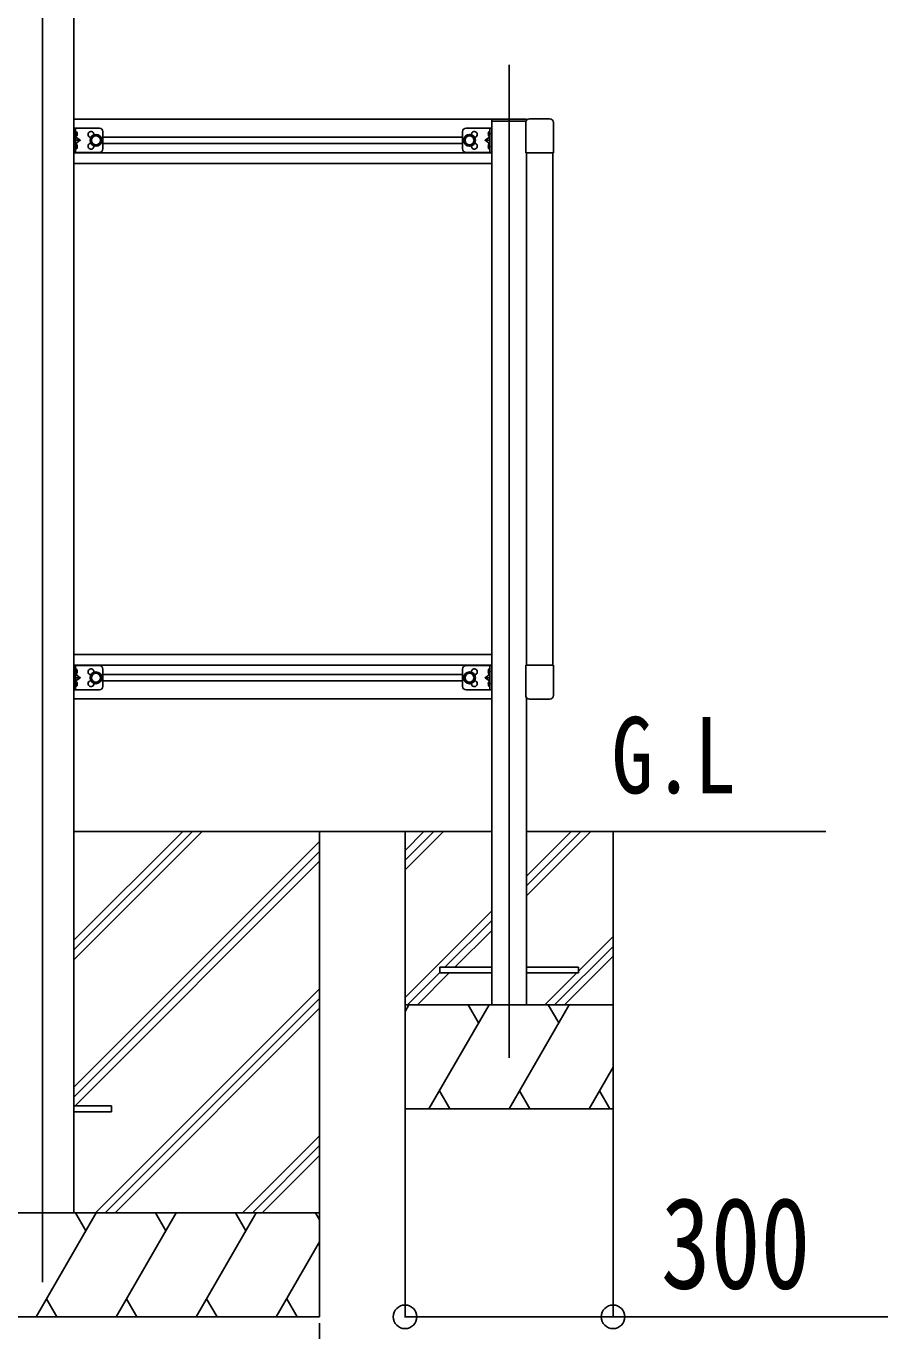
# Model space of a CAD drawing. Units: millimetres, scale not verified. Extents: x -16820 to 16820, y -11880 to 11880.
# Drawn here: x 1186 to 2429, y -5578 to -3697 of the extents above; entities that cross this region are included whole.
import ezdxf
from ezdxf.enums import TextEntityAlignment as Align

# ---------------------------------------------------------------- set-up
doc = ezdxf.new("R2010")
doc.units = ezdxf.units.MM
doc.header["$LTSCALE"] = 40
for name, color, linetype in [('0-2_USER1', 3, 'Continuous'), ('0-3_YKK_12', 2, 'Continuous'), ('0-4_YKK_13', 4, 'Continuous'), ('0-5_YKK_A1', 4, 'Continuous'), ('0-6_YKK_D', 6, 'Continuous')]:
    doc.layers.add(name, color=color, linetype=linetype)
doc.styles.add('ＭＳ ゴシック', font='')
doc.styles.get('ＭＳ ゴシック').set_extended_font_data('MS Gothic')

msp = doc.modelspace()

# ---------------------------------------------------------------- linework, layer by layer
at = {"layer": '0-3_YKK_12'}
for p, q in [((1209.18, -2764.49), (1209.18, -5508.06)), ((1882.18, -5184.61), (1882.18, -3752.92))]:
    msp.add_line(p, q, dxfattribs=at)
at = {"layer": '0-4_YKK_13'}
for p, q in [((1907.18, -3831.06), (1857.18, -3831.06)), ((1857.18, -3834.06), (1857.18, -3831.06)), ((1906.55, -3834.06), (1857.18, -3834.06)), ((1906.18, -3836.06), (1906.18, -3879.76)), ((1907.18, -3831.06), (1907.18, -3832.9)), ((1940.68, -3830.56), (1911.68, -3830.56)), ((1946.18, -3879.76), (1946.18, -3836.06)), ((1254.38, -3879.06), (1254.38, -3844.06)), ((1291.38, -3844.06), (1254.38, -3844.06)), ((1256.9, -3851.41), (1256.29, -3852.56)), ((1256.9, -3853.7), (1256.29, -3852.56)), ((1256.88, -3879.06), (1256.88, -3844.06)), ((1256.88, -3847.86), (1257.17, -3847.86)), ((1256.88, -3847.86), (1256.88, -3857.26)), ((1258.99, -3850.41), (1256.97, -3851.41)), ((1258.99, -3854.71), (1256.97, -3853.7)), ((1257.17, -3847.86), (1257.17, -3857.26)), ((1296.38, -3874.06), (1296.38, -3849.06)), ((1815.18, -3874.06), (1815.18, -3849.06)), ((1820.18, -3844.06), (1857.18, -3844.06)), ((1852.57, -3850.41), (1854.58, -3851.41)), ((1852.57, -3854.71), (1854.58, -3853.7)), ((1854.68, -3847.86), (1854.39, -3847.86)), ((1854.39, -3847.86), (1854.39, -3857.26)), ((1854.65, -3851.41), (1855.26, -3852.56)), ((1854.65, -3853.7), (1855.26, -3852.56)), ((1854.68, -3879.06), (1854.68, -3844.06)), ((1854.68, -3847.86), (1854.68, -3857.26)), ((1857.18, -3879.06), (1857.18, -3844.06)), ((1256.9, -3869.41), (1256.29, -3870.56)), ((1256.9, -3871.7), (1256.29, -3870.56)), ((1257.17, -3857.26), (1256.88, -3857.26)), ((1256.88, -3861.56), (1263.88, -3861.56)), ((1257.17, -3865.86), (1256.88, -3865.86)), ((1256.88, -3875.26), (1256.88, -3865.86)), ((1256.88, -3875.26), (1257.17, -3875.26)), ((1258.99, -3868.41), (1256.97, -3869.41)), ((1258.99, -3872.71), (1256.97, -3871.7)), ((1257.17, -3875.26), (1257.17, -3865.86)), ((1854.68, -3861.56), (1847.68, -3861.56)), ((1852.57, -3868.41), (1854.58, -3869.41)), ((1852.57, -3872.71), (1854.58, -3871.7)), ((1854.39, -3857.26), (1854.68, -3857.26)), ((1854.39, -3865.86), (1854.68, -3865.86)), ((1854.39, -3875.26), (1854.39, -3865.86)), ((1854.68, -3875.26), (1854.39, -3875.26)), ((1854.65, -3869.41), (1855.26, -3870.56)), ((1854.65, -3871.7), (1855.26, -3870.56)), ((1854.68, -3875.26), (1854.68, -3865.86)), ((1291.38, -3879.06), (1254.38, -3879.06)), ((1820.18, -3879.06), (1857.18, -3879.06)), ((1906.18, -3879.76), (1946.18, -3879.76)), ((1254.38, -4654.06), (1254.38, -4619.06)), ((1291.38, -4619.06), (1254.38, -4619.06)), ((1256.9, -4626.41), (1256.29, -4627.56)), ((1256.9, -4628.7), (1256.29, -4627.56)), ((1256.88, -4654.06), (1256.88, -4619.06)), ((1256.88, -4622.86), (1257.17, -4622.86)), ((1256.88, -4622.86), (1256.88, -4632.26)), ((1258.99, -4625.41), (1256.97, -4626.41)), ((1257.17, -4622.86), (1257.17, -4632.26)), ((1296.38, -4649.06), (1296.38, -4624.06)), ((1815.18, -4649.06), (1815.18, -4624.06)), ((1820.18, -4619.06), (1857.18, -4619.06)), ((1852.57, -4625.41), (1854.58, -4626.41)), ((1854.68, -4622.86), (1854.39, -4622.86)), ((1854.39, -4622.86), (1854.39, -4632.26)), ((1854.65, -4626.41), (1855.26, -4627.56)), ((1854.65, -4628.7), (1855.26, -4627.56)), ((1854.68, -4654.06), (1854.68, -4619.06)), ((1854.68, -4622.86), (1854.68, -4632.26)), ((1857.18, -4654.06), (1857.18, -4619.06)), ((1906.18, -4618.36), (1946.18, -4618.36)), ((1906.18, -4662.06), (1906.18, -4618.36)), ((1946.18, -4618.36), (1946.18, -4662.06)), ((1256.9, -4644.41), (1256.29, -4645.56)), ((1256.9, -4646.7), (1256.29, -4645.56)), ((1257.17, -4632.26), (1256.88, -4632.26)), ((1256.88, -4636.56), (1263.88, -4636.56)), ((1257.17, -4640.86), (1256.88, -4640.86)), ((1256.88, -4650.26), (1256.88, -4640.86)), ((1258.99, -4629.71), (1256.97, -4628.7)), ((1258.99, -4643.41), (1256.97, -4644.41)), ((1258.99, -4647.71), (1256.97, -4646.7)), ((1257.17, -4650.26), (1257.17, -4640.86)), ((1854.68, -4636.56), (1847.68, -4636.56)), ((1852.57, -4629.71), (1854.58, -4628.7)), ((1852.57, -4643.41), (1854.58, -4644.41)), ((1852.57, -4647.71), (1854.58, -4646.7)), ((1854.39, -4632.26), (1854.68, -4632.26)), ((1854.39, -4640.86), (1854.68, -4640.86)), ((1854.39, -4650.26), (1854.39, -4640.86)), ((1854.65, -4644.41), (1855.26, -4645.56)), ((1854.65, -4646.7), (1855.26, -4645.56)), ((1854.68, -4650.26), (1854.68, -4640.86)), ((1291.38, -4654.06), (1254.38, -4654.06)), ((1256.88, -4650.26), (1257.17, -4650.26)), ((1820.18, -4654.06), (1857.18, -4654.06)), ((1854.68, -4650.26), (1854.39, -4650.26)), ((1940.68, -4667.56), (1911.68, -4667.56)), ((1857.18, -5054.06), (1782.18, -5054.06)), ((1907.18, -5062.06), (1982.18, -5062.06)), ((1254.18, -5253.56), (1308.98, -5253.56)), ((1254.18, -5262.56), (1308.98, -5262.56)), ((1308.98, -5253.56), (1308.98, -5262.56))]:
    msp.add_line(p, q, dxfattribs=at)
for points in [[(1286.38, -3854.05), (1279.88, -3857.81), (1279.88, -3865.31), (1286.38, -3869.06), (1292.88, -3865.31), (1292.88, -3857.81)], [(1825.18, -3854.05), (1831.68, -3857.81), (1831.68, -3865.31), (1825.18, -3869.06), (1818.68, -3865.31), (1818.68, -3857.81)], [(1286.38, -4629.05), (1279.88, -4632.81), (1279.88, -4640.31), (1286.38, -4644.06), (1292.88, -4640.31), (1292.88, -4632.81)], [(1825.18, -4629.05), (1831.68, -4632.81), (1831.68, -4640.31), (1825.18, -4644.06), (1818.68, -4640.31), (1818.68, -4632.81)]]:
    msp.add_lwpolyline(points, close=True, dxfattribs=at)
for points in [[(1257.48, -3866.13), (1263.88, -3861.56), (1257.48, -3856.99)], [(1854.08, -3866.13), (1847.68, -3861.56), (1854.08, -3856.99)], [(1257.48, -4641.13), (1263.88, -4636.56), (1257.48, -4631.99)], [(1854.08, -4641.13), (1847.68, -4636.56), (1854.08, -4631.99)], [(1782.18, -5054.06), (1782.18, -5062.06), (1857.18, -5062.06)], [(1982.18, -5062.06), (1982.18, -5054.06), (1907.18, -5054.06)]]:
    msp.add_lwpolyline(points, dxfattribs=at)
for centre, radius in [((1286.38, -3861.56), 8.5), ((1286.38, -3861.56), 7.5), ((1286.38, -3861.56), 6.5), ((1825.18, -3861.56), 8.5), ((1825.18, -3861.56), 7.5), ((1825.18, -3861.56), 6.5), ((1286.38, -4636.56), 8.5), ((1825.18, -4636.56), 8.5), ((1286.38, -4636.56), 7.5), ((1286.38, -4636.56), 6.5), ((1825.18, -4636.56), 7.5), ((1825.18, -4636.56), 6.5)]:
    msp.add_circle(centre, radius, dxfattribs=at)
for centre, radius, start, end in [((1911.68, -3836.06), 5.5, 90, 180), ((1940.68, -3836.06), 5.5, 0, 90), ((1253.28, -3852.56), 6.1, 309.60193, 50.39807), ((1279.38, -3853.06), 4.25, 353.70569, 265.23923), ((1291.38, -3849.06), 5, 0, 90), ((1820.18, -3849.06), 5, 90, 180), ((1832.18, -3853.06), 4.25, 274.76077, 186.29431), ((1858.28, -3852.56), 6.1, 129.60193, 230.39807), ((1253.28, -3870.56), 6.1, 309.60193, 50.39807), ((1279.38, -3870.06), 4.25, 94.76077, 6.29431), ((1291.38, -3874.06), 5, 270, 0), ((1820.18, -3874.06), 5, 180, 270), ((1832.18, -3870.06), 4.25, 173.70569, 85.23923), ((1858.28, -3870.56), 6.1, 129.60193, 230.39807), ((1253.28, -4627.56), 6.1, 309.60193, 50.39807), ((1279.38, -4628.06), 4.25, 353.70569, 265.23923), ((1291.38, -4624.06), 5, 0, 90), ((1820.18, -4624.06), 5, 90, 180), ((1832.18, -4628.06), 4.25, 274.76077, 186.29431), ((1858.28, -4627.56), 6.1, 129.60193, 230.39807), ((1253.28, -4645.56), 6.1, 309.60193, 50.39807), ((1279.38, -4645.06), 4.25, 94.76077, 6.29431), ((1832.18, -4645.06), 4.25, 173.70569, 85.23923), ((1858.28, -4645.56), 6.1, 129.60193, 230.39807), ((1291.38, -4649.06), 5, 270, 0), ((1820.18, -4649.06), 5, 180, 270), ((1911.68, -4662.06), 5.5, 180, 270), ((1940.68, -4662.06), 5.5, 270, 0)]:
    msp.add_arc(centre, radius, start, end, dxfattribs=at)
at = {"layer": '0-5_YKK_A1'}
for p, q in [((1254.38, -5408.06), (1254.38, -2729.06)), ((1857.18, -3831.06), (1254.38, -3831.06)), ((1857.18, -5108.06), (1857.18, -3834.06)), ((1296.38, -3857.06), (1815.18, -3857.06)), ((1296.38, -3866.06), (1815.18, -3866.06)), ((1857.18, -3879.56), (1254.38, -3879.56)), ((1907.18, -3879.76), (1907.18, -4618.36)), ((1945.18, -4618.36), (1945.18, -3879.76)), ((1254.38, -3895.06), (1857.18, -3895.06)), ((1254.38, -4603.06), (1857.18, -4603.06)), ((1254.38, -4618.56), (1857.18, -4618.56)), ((1296.38, -4632.06), (1815.18, -4632.06)), ((1296.38, -4641.06), (1815.18, -4641.06)), ((1907.18, -5108.06), (1907.18, -4665.42)), ((1254.38, -4667.06), (1857.18, -4667.06)), ((1254.18, -5043.69), (1439.81, -4858.06)), ((1254.18, -5029.55), (1425.67, -4858.06)), ((1254.18, -5015.4), (1411.52, -4858.06)), ((1254.18, -5227.53), (1608.98, -4872.74)), ((1254.38, -4858.06), (1857.18, -4858.06)), ((1608.98, -4858.06), (1608.98, -5558.06)), ((1732.18, -4858.06), (1732.18, -5258.06)), ((1732.18, -4885.41), (1759.53, -4858.06)), ((1732.18, -4899.55), (1773.67, -4858.06)), ((1732.18, -4913.69), (1787.81, -4858.06)), ((1907.18, -4858.06), (2339.21, -4858.06)), ((1907.18, -4950.82), (1999.94, -4858.06)), ((1907.18, -4936.68), (1985.8, -4858.06)), ((1907.18, -4922.54), (1971.66, -4858.06)), ((2032.18, -5258.06), (2032.18, -4858.06)), ((1254.18, -5241.68), (1608.98, -4886.88)), ((1256.44, -5253.56), (1608.98, -4901.02)), ((1732.18, -5097.54), (1857.18, -4972.54)), ((1789.8, -5054.06), (1857.18, -4986.68)), ((1803.94, -5054.06), (1857.18, -5000.82)), ((1982.18, -5059.67), (2032.18, -5009.67)), ((1947.93, -5108.06), (2032.18, -5023.81)), ((1962.07, -5108.06), (2032.18, -5037.95)), ((1735.8, -5108.06), (1782.18, -5061.68)), ((1749.94, -5108.06), (1795.94, -5062.06)), ((1933.79, -5108.06), (1979.79, -5062.06)), ((1285.79, -5408.06), (1608.98, -5084.87)), ((1299.93, -5408.06), (1608.98, -5099.01)), ((1314.07, -5408.06), (1608.98, -5113.15)), ((1732.18, -5117.87), (1737.84, -5108.06)), ((1732.18, -5108.06), (2032.18, -5108.06)), ((1766.71, -5258.06), (1853.31, -5108.06)), ((1838.31, -5134.04), (1823.31, -5108.06)), ((1882.18, -5258.06), (1968.78, -5108.06)), ((1953.78, -5134.04), (1938.78, -5108.06)), ((1997.65, -5258.06), (2032.18, -5198.26)), ((1781.71, -5232.08), (1796.71, -5258.06)), ((1897.18, -5232.08), (1912.18, -5258.06)), ((2012.65, -5232.08), (2027.65, -5258.06)), ((1732.18, -5258.06), (2032.18, -5258.06)), ((1497.92, -5408.06), (1608.98, -5297)), ((1512.06, -5408.06), (1608.98, -5311.14)), ((1526.2, -5408.06), (1608.98, -5325.28)), ((1608.98, -5408.06), (808.98, -5408.06)), ((1200.13, -5558.06), (1286.74, -5408.06)), ((1271.74, -5434.04), (1256.74, -5408.06)), ((1315.6, -5558.06), (1402.21, -5408.06)), ((1387.21, -5434.04), (1372.21, -5408.06)), ((1431.07, -5558.06), (1517.68, -5408.06)), ((1487.68, -5408.06), (1502.68, -5434.04)), ((1603.15, -5408.06), (1608.98, -5418.16)), ((1546.54, -5558.06), (1608.98, -5449.92)), ((1215.13, -5532.08), (1230.13, -5558.06)), ((1330.6, -5532.08), (1345.6, -5558.06)), ((1446.07, -5532.08), (1461.07, -5558.06)), ((1561.54, -5532.08), (1576.54, -5558.06)), ((808.98, -5558.06), (1608.98, -5558.06))]:
    msp.add_line(p, q, dxfattribs=at)
at = {"layer": '0-6_YKK_D'}
for p, q in [((1732.18, -5258.06), (1732.18, -5559.06)), ((2032.18, -5258.06), (2032.18, -5559.06)), ((1608.98, -5567.38), (1608.98, -5859.06))]:
    msp.add_line(p, q, dxfattribs=at)
msp.add_lwpolyline([(1732.18, -5558.06), (2032.18, -5558.06), (2428.58, -5558.06)], dxfattribs=at)
for centre in [(1732.18, -5558.06), (2032.18, -5558.06)]:
    msp.add_circle(centre, 17, dxfattribs=at)

# ---------------------------------------------------------------- texts
at = {"layer": '0-2_USER1', "style": 'ＭＳ ゴシック', "width": 0.8}
msp.add_text('G.L', height=110, dxfattribs=at).set_placement((2029.99, -4836.1), align=Align.BOTTOM_LEFT)
at = {"layer": '0-6_YKK_D', "style": 'ＭＳ ゴシック', "width": 0.8}
msp.add_text('300', height=132, dxfattribs=at).set_placement((2101.18, -5557.06), align=Align.BOTTOM_LEFT)

doc.saveas('drawing.dxf')
